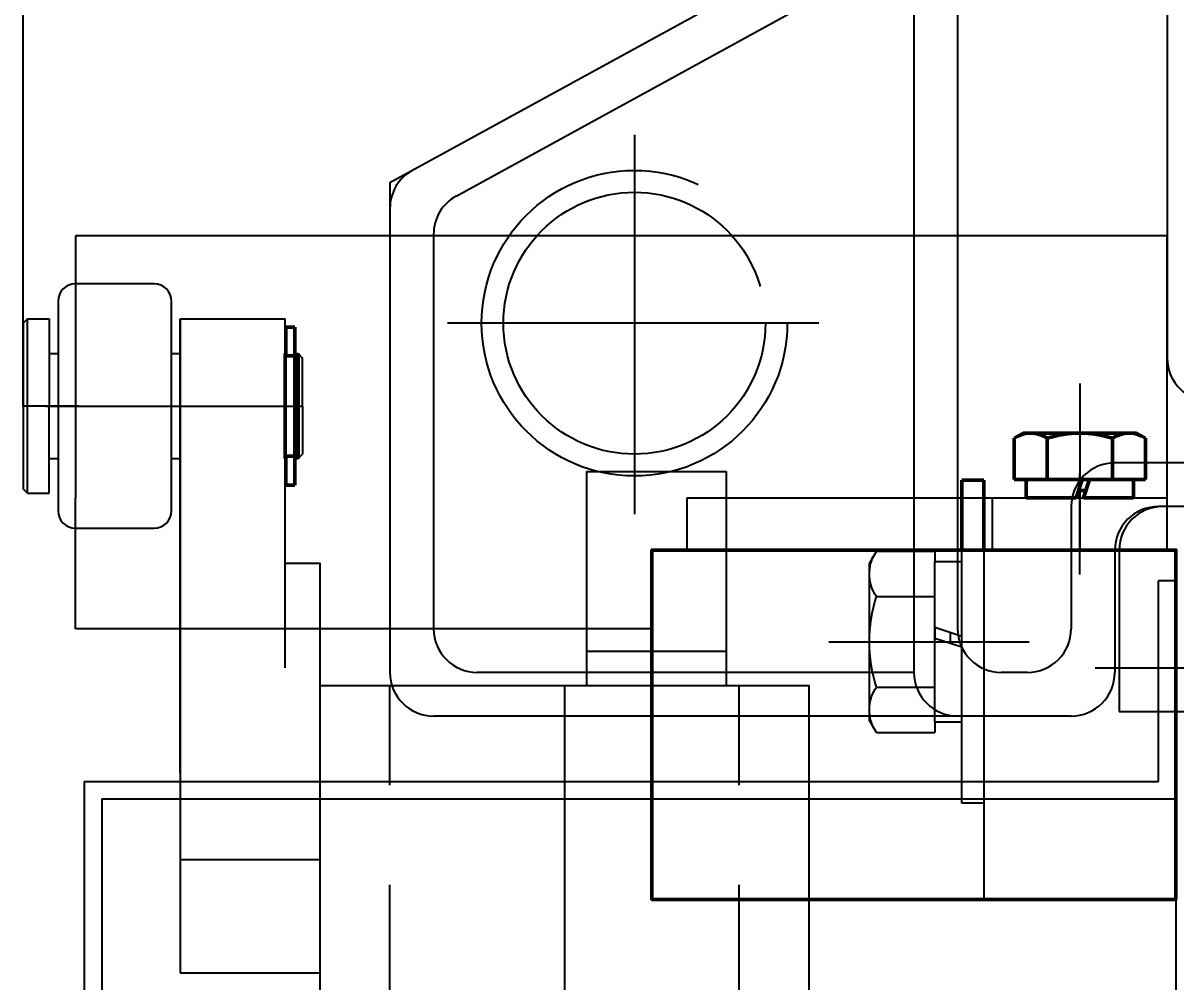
# Model space of a CAD drawing. Header units: millimetres. Extents: x -1204 to 13934, y -5982 to 4710.
# Drawn here: x 10019.9 to 10151.9, y 1403.7 to 1513.6 of the extents above; entities that cross this region are included whole.
import ezdxf

# ---------------------------------------------------------------- set-up
doc = ezdxf.new("R2010")
doc.units = ezdxf.units.MM
doc.header["$LTSCALE"] = 18
for name, pattern in [('AM_ISO02W050', [7.5, 6, -1.5]), ('AM_ISO08W050', [13, 9.75, -1.5, 0.25, -1.5]), ('AM_ISO08W050x2', [7.625, 6, -0.75, 0.125, -0.75]), ('AM_ISO09W050', [8.5, 6, -0.75, 0.125, -0.75, 0.125, -0.75]), ('GEN3A', [3.1, 2.5, -0.6]), ('GEN7A', [7.5, 5, -1.25, 0, -1.25]), ('HIDDEN', [9.525, 6.35, -3.175])]:
    doc.linetypes.add(name, pattern=pattern)
doc.layers.add('3AN', color=6, linetype='GEN3A')
doc.layers.add('7A', color=4, linetype='GEN7A')
for name, color, linetype, lineweight in [('AM_0', 7, 'Continuous', 50), ('AM_0N', 7, 'Continuous', 50), ('AM_3', 6, 'AM_ISO02W050', 25), ('AM_3N', 6, 'AM_ISO02W050', 25), ('AM_5', 3, 'Continuous', 25), ('AM_7', 4, 'AM_ISO08W050', 25), ('AM_7N', 4, 'AM_ISO08W050', 25)]:
    doc.layers.add(name, color=color, linetype=linetype, lineweight=lineweight)
doc.styles.get("Standard").update_dxf_attribs({"font": 'ISOCP.SHX', "bigfont": 'GBCBIG.SHX'})
doc.dimstyles.new('AM_GB$0', dxfattribs={"dimtxt": 3.5, "dimasz": 2.5, "dimexe": 3, "dimexo": 0, "dimgap": 1.5, "dimtad": 1, "dimdsep": 46, "dimtxsty": 'Standard', "dimcen": 0, "dimclrd": 256, "dimclre": 256, "dimclrt": 2, "dimadec": 0, "dimazin": 2, "dimtp": 0.1, "dimtm": 0.1, "dimtfac": 0.71, "dimtmove": 0, "dimatfit": 3, "dimfxl": 1, "dimlwd": -1, "dimlwe": -1, "dimarcsym": 1})

# ---------------------------------------------------------------- blocks, each defined once
blk = doc.blocks.new('A$C0AB245AE')
at = {"layer": 'AM_0'}
blk.add_lwpolyline([(0, 60), (40, 60), (40, 0), (0, 0)], close=True, dxfattribs=at)
at = {"layer": 'AM_3'}
blk.add_line((40, 38), (0, 38), dxfattribs=at)
blk = doc.blocks.new('A$C79A962D9')
at = {"layer": 'AM_0N'}
for p, q in [((-7.51, 6.82), (-6.5, 7.4)), ((-7.51, 6.82), (-7.51, 2.1)), ((6.5, 7.4), (-6.5, 7.4)), ((-3.75, 6.82), (-3.75, 2.1)), ((3.75, 6.82), (3.75, 2.1)), ((7.51, 6.82), (6.5, 7.4)), ((7.51, 6.82), (7.51, 2.1)), ((-7.51, 2.1), (-6.15, 2.1)), ((-6.15, 2.1), (-6.15, 0)), ((-1.1, 2.1), (-6.15, 2.1)), ((-1.1, 2.1), (-0.26, 2.1)), ((-0.26, 2.1), (-1.1, 2.1)), ((-0.42, 0), (-1.1, 2.1)), ((6.15, 2.1), (-0.26, 2.1)), ((0.42, 0), (-0.26, 2.1)), ((6.15, 2.1), (7.51, 2.1)), ((6.15, 0), (6.15, 2.1)), ((-0.42, 0), (-6.15, 0)), ((-0.7, 0.85), (0.14, 0.85)), ((6.15, 0), (0.42, 0))]:
    blk.add_line(p, q, dxfattribs=at)
for centre, radius, start, end in [((-5.63, 4.08), 3.32, 55.5531, 115.5531), ((0, -5.01), 12.41, 72.3875, 107.6125), ((5.63, 4.08), 3.32, 64.4469, 124.4469)]:
    blk.add_arc(centre, radius, start, end, dxfattribs=at)
at = {"layer": 'AM_7N', "linetype": 'AM_ISO08W050x2'}
blk.add_line((0, 13.11), (0, -6), dxfattribs=at)
blk = doc.blocks.new('A$C553326D40O8M0Y2')
at = {"layer": 'AM_0N'}
for p, q in [((18.5, 0), (10.5, 0)), ((18.5, -2.5), (18.5, 0)), ((10.5, -2.5), (18.5, -2.5))]:
    blk.add_line(p, q, dxfattribs=at)
at = {"layer": 'AM_3N'}
for p, q in [((10.5, 0), (-18.5, 0)), ((-18.5, 0), (-18.5, -2.5)), ((-18.5, -2.5), (10.5, -2.5)), ((-9.2, -2.5), (-9.2, -5.6)), ((-0.62, -2.5), (0.39, -5.6)), ((0.62, -2.5), (1.63, -5.6)), ((9.2, -5.6), (9.2, -2.5)), ((1.06, -3.85), (-0.18, -3.85)), ((-9.2, -5.6), (-10.39, -5.6)), ((-10.39, -12.29), (-10.39, -5.6)), ((-9.2, -5.6), (0.39, -5.6)), ((-5.2, -12.29), (-5.2, -5.6)), ((1.63, -5.6), (0.39, -5.6)), ((0.39, -5.6), (1.63, -5.6)), ((1.63, -5.6), (9.2, -5.6)), ((5.2, -12.29), (5.2, -5.6)), ((10.39, -5.6), (9.2, -5.6)), ((10.39, -12.29), (10.39, -5.6)), ((-10.39, -12.29), (-9, -13.1)), ((-9, -13.1), (9, -13.1)), ((10.39, -12.29), (9, -13.1))]:
    blk.add_line(p, q, dxfattribs=at)
for centre, radius, start, end in [((-7.8, -8.51), 4.59, 244.4469, 304.4469), ((0, 4.08), 17.18, 252.3875, 287.6125), ((7.8, -8.51), 4.59, 235.5531, 295.5531)]:
    blk.add_arc(centre, radius, start, end, dxfattribs=at)
at = {"layer": 'AM_7N', "linetype": 'AM_ISO08W050x2'}
blk.add_line((0, -17.73), (0, 5.19), dxfattribs=at)
blk = doc.blocks.new('A$C2EC0187C')
for p, q in [((125, 76), (0, 76)), ((0, 76), (0, 46)), ((125, 46), (125, 76)), ((0, 31), (0, 46)), ((70, 46), (125, 46)), ((70, 46), (70, 40)), ((105, 40), (105, 46)), ((125, 40), (125, 46)), ((66, 31), (0, 31))]:
    blk.add_line(p, q)
at = {"layer": 'AM_7', "linetype": 'AM_ISO08W050x2'}
blk.add_line((115, 37.21), (115, 48.79), dxfattribs=at)
at = {"xscale": -1}
blk.add_blockref('A$C79A962D9', (115, 46), dxfattribs=at)
at = {"xscale": -1, "rotation": 270}
for name, p in [('A$C553326D40O8M0Y2', (104, 29.5)), ('A$C0AB245AE', (66, 0))]:
    blk.add_blockref(name, p, dxfattribs=at)
blk = doc.blocks.new('A$C210C4A9A')
at = {"layer": '3AN', "ltscale": 2}
for p, q in [((0, 116.1), (150.4, 198.58)), ((60, 146.04), (60, 60)), ((7.6, 114.56), (60, 143.3)), ((65, 143.08), (65, 65)), ((28, 121.59), (28, 78.12)), ((0, 116.1), (0, 60)), ((5, 110.18), (5, 65)), ((49.12, 100), (6.6, 100)), ((109.45, 84), (83, 84)), ((78, 79), (78, 65)), ((114.49, 79), (88, 79)), ((83, 74), (83, 60)), ((60, 60), (10, 60)), ((73, 60), (70, 60)), ((78, 55), (5, 55))]:
    blk.add_line(p, q, dxfattribs=at)
at = {"layer": '3AN', "linetype": 'ByBlock'}
blk.add_line((89, 138), (89, 96), dxfattribs=at)
at = {"layer": '3AN'}
for p, q in [((114.49, 79), (88.5, 79)), ((83.5, 74), (83.5, 55.5)), ((83.5, 55.5), (152.5, 55.5))]:
    blk.add_line(p, q, dxfattribs=at)
at = {"layer": '3AN', "ltscale": 2}
for radius in [17.5, 15]:
    blk.add_circle((28, 100), radius, dxfattribs=at)
for centre, start, end in [((5, 113.14), 118.7398, 180), ((10, 110.18), 118.7398, 180), ((83, 79), 90, 180), ((88, 74), 90, 180), ((10, 65), 180, 270), ((70, 65), 180, 270), ((73, 65), 270, 0), ((5, 60), 180, 270), ((65, 60), 180, 270), ((78, 60), 270, 0)]:
    blk.add_arc(centre, 5, start, end, dxfattribs=at)
at = {"layer": '3AN', "linetype": 'ByBlock'}
blk.add_arc((94, 96), 5, 180, 270, dxfattribs=at)
at = {"layer": '3AN'}
blk.add_arc((88.5, 74), 5, 90, 180, dxfattribs=at)
blk = doc.blocks.new('A$C7AE273A8')
for p, q in [((50.05, 325), (50.05, 350)), ((50.05, 350), (52.05, 350)), ((52.05, 327), (52.05, 350)), ((175.05, 327), (52.05, 327)), ((175.05, 327), (175.05, 175)), ((173.05, 325), (50.05, 325)), ((50.05, 325), (50.05, 175)), ((173.05, 325), (173.05, 175))]:
    blk.add_line(p, q)
at = {"layer": 'AM_7', "linetype": 'AM_ISO08W050x2'}
blk.add_line((41.82, 340), (59.29, 340), dxfattribs=at)
blk = doc.blocks.new('*D122')
at = {"layer": 'AM_5', "transparency": 16777216}
for p, q in [((10019.87, 1469.7), (10019.87, 2417.1)), ((11477.87, 1469.7), (11477.87, 2417.1)), ((10094.87, 2327.1), (11402.87, 2327.1))]:
    blk.add_line(p, q, dxfattribs=at)
for points in [[(10094.87, 2339.6), (10094.87, 2314.6), (10019.87, 2327.1)], [(11402.87, 2339.6), (11402.87, 2314.6), (11477.87, 2327.1)]]:
    blk.add_solid(points, dxfattribs=at)
at = {"layer": 'Defpoints', "color": 0, "transparency": 16777216}
for p in [(11477.87, 2327.1), (10019.87, 1469.7), (11477.87, 1469.7)]:
    blk.add_point(p, dxfattribs=at)
at = {"layer": 'AM_5', "color": 2, "transparency": 16777216, "insert": (10730.31, 2424.6), "char_height": 105, "attachment_point": 5}
blk.add_mtext('1458', dxfattribs=at)

msp = doc.modelspace()

# ---------------------------------------------------------------- linework, layer by layer
for p, q in [((10034.87, 1483.7), (10025.87, 1483.7)), ((10023.87, 1481.7), (10023.87, 1457.7)), ((10036.87, 1457.7), (10036.87, 1481.7)), ((10020.37, 1479.7), (10019.87, 1479.2)), ((10019.87, 1479.2), (10019.87, 1460.2)), ((10020.37, 1459.7), (10020.37, 1479.7)), ((10020.37, 1479.7), (10022.87, 1479.7)), ((10022.87, 1479.7), (10022.87, 1469.7)), ((10037.87, 1427.7), (10037.87, 1479.7)), ((10037.87, 1479.7), (10049.87, 1479.7)), ((10037.87, 1479.7), (10037.87, 1404.76)), ((10049.87, 1439.7), (10049.87, 1479.7)), ((10022.87, 1475.7), (10023.87, 1475.7)), ((10036.87, 1475.7), (10037.87, 1475.7)), ((10049.97, 1469.7), (10049.97, 1475.7)), ((10050.97, 1475.7), (10051.37, 1475.7)), ((10051.37, 1475.7), (10051.87, 1475.2)), ((10051.87, 1469.7), (10051.87, 1475.2)), ((10022.87, 1459.7), (10022.87, 1469.7)), ((10049.97, 1469.7), (10049.97, 1463.7)), ((10051.87, 1469.7), (10051.87, 1464.2)), ((10051.37, 1463.7), (10051.87, 1464.2)), ((10022.87, 1463.7), (10023.87, 1463.7)), ((10036.87, 1463.7), (10037.87, 1463.7)), ((10050.97, 1463.7), (10051.37, 1463.7)), ((10084.37, 1462.21), (10084.37, 1437.69)), ((10084.37, 1462.21), (10100.37, 1462.21)), ((10100.37, 1462.21), (10100.37, 1437.69)), ((10020.37, 1459.7), (10019.87, 1460.2)), ((10020.37, 1459.7), (10022.87, 1459.7)), ((10025.87, 1455.7), (10034.87, 1455.7)), ((10049.87, 1451.7), (10053.87, 1451.7)), ((10053.87, 1427.7), (10053.87, 1451.7)), ((10053.87, 1437.69), (10053.87, 1451.7)), ((10053.87, 1437.69), (10109.87, 1437.69)), ((10053.87, 1357.69), (10053.87, 1437.69)), ((10109.87, 1357.69), (10109.87, 1437.69)), ((10037.87, 1404.76), (10053.87, 1404.76))]:
    msp.add_line(p, q)
at = {"color": 6, "linetype": 'HIDDEN', "ltscale": 0.2}
for p, q in [((10084.37, 1441.63), (10100.37, 1441.63)), ((10061.87, 1357.69), (10061.87, 1437.69)), ((10101.87, 1357.69), (10101.87, 1437.69))]:
    msp.add_line(p, q, dxfattribs=at)
for centre, start, end in [((10025.87, 1481.7), 90, 180), ((10034.87, 1481.7), 0, 90), ((10025.87, 1457.7), 180, 270), ((10025.87, 1457.7), 180, 270), ((10034.87, 1457.7), 270, 0)]:
    msp.add_arc(centre, 2, start, end)
at = {"layer": '7A'}
for p, q in [((10081.87, 1437.69), (10081.87, 1374.19)), ((10037.87, 1417.74), (10053.87, 1417.74))]:
    msp.add_line(p, q, dxfattribs=at)
at = {"layer": 'AM_0'}
for p, q in [((10049.87, 1463.7), (10049.87, 1475.7)), ((10049.97, 1475.45), (10049.87, 1475.45)), ((10050.97, 1463.95), (10050.97, 1475.45)), ((10051.37, 1463.7), (10051.37, 1475.7)), ((10049.97, 1463.95), (10049.87, 1463.95))]:
    msp.add_line(p, q, dxfattribs=at)
at = {"layer": 'AM_0N'}
for p, q in [((10050.97, 1478.75), (10049.97, 1478.75)), ((10049.97, 1478.75), (10049.97, 1475.45)), ((10050.97, 1475.45), (10050.97, 1478.75)), ((10049.97, 1475.45), (10050.97, 1475.45)), ((10049.97, 1463.95), (10050.97, 1463.95)), ((10049.97, 1460.65), (10049.97, 1463.95)), ((10050.97, 1463.95), (10050.97, 1460.65)), ((10050.97, 1460.65), (10049.97, 1460.65))]:
    msp.add_line(p, q, dxfattribs=at)
at = {"layer": 'AM_7'}
for p, q in [((10026.27, 1469.7), (10019.87, 1469.7)), ((10022.47, 1469.7), (10038.27, 1469.7)), ((10031.79, 1469.7), (10051.87, 1469.7))]:
    msp.add_line(p, q, dxfattribs=at)

# ---------------------------------------------------------------- block references
msp.add_blockref('A$C210C4A9A', (10061.87, 1379.19))
at = {"color": 6, "linetype": 'AM_ISO09W050'}
msp.add_blockref('A$C2EC0187C', (10025.87, 1413.19), dxfattribs=at)
at = {"xscale": -1}
msp.add_blockref('A$C7AE273A8', (10201.92, 1099.69), dxfattribs=at)

# ---------------------------------------------------------------- dimensions: what is measured, and where the dimension line sits
at = {"layer": 'AM_5'}
dim = msp.add_linear_dim(base=(11477.87, 2327.1), p1=(10019.87, 1469.7), p2=(11477.87, 1469.7), dimstyle='AM_GB$0', override={"dimscale": 30, "dimdec": 0}, dxfattribs=at)
dim.commit()
dim.dimension.update_dxf_attribs({"geometry": '*D122', "text_midpoint": (10730.31, 2327.1), "dimtype": 160})

doc.saveas('drawing.dxf')
